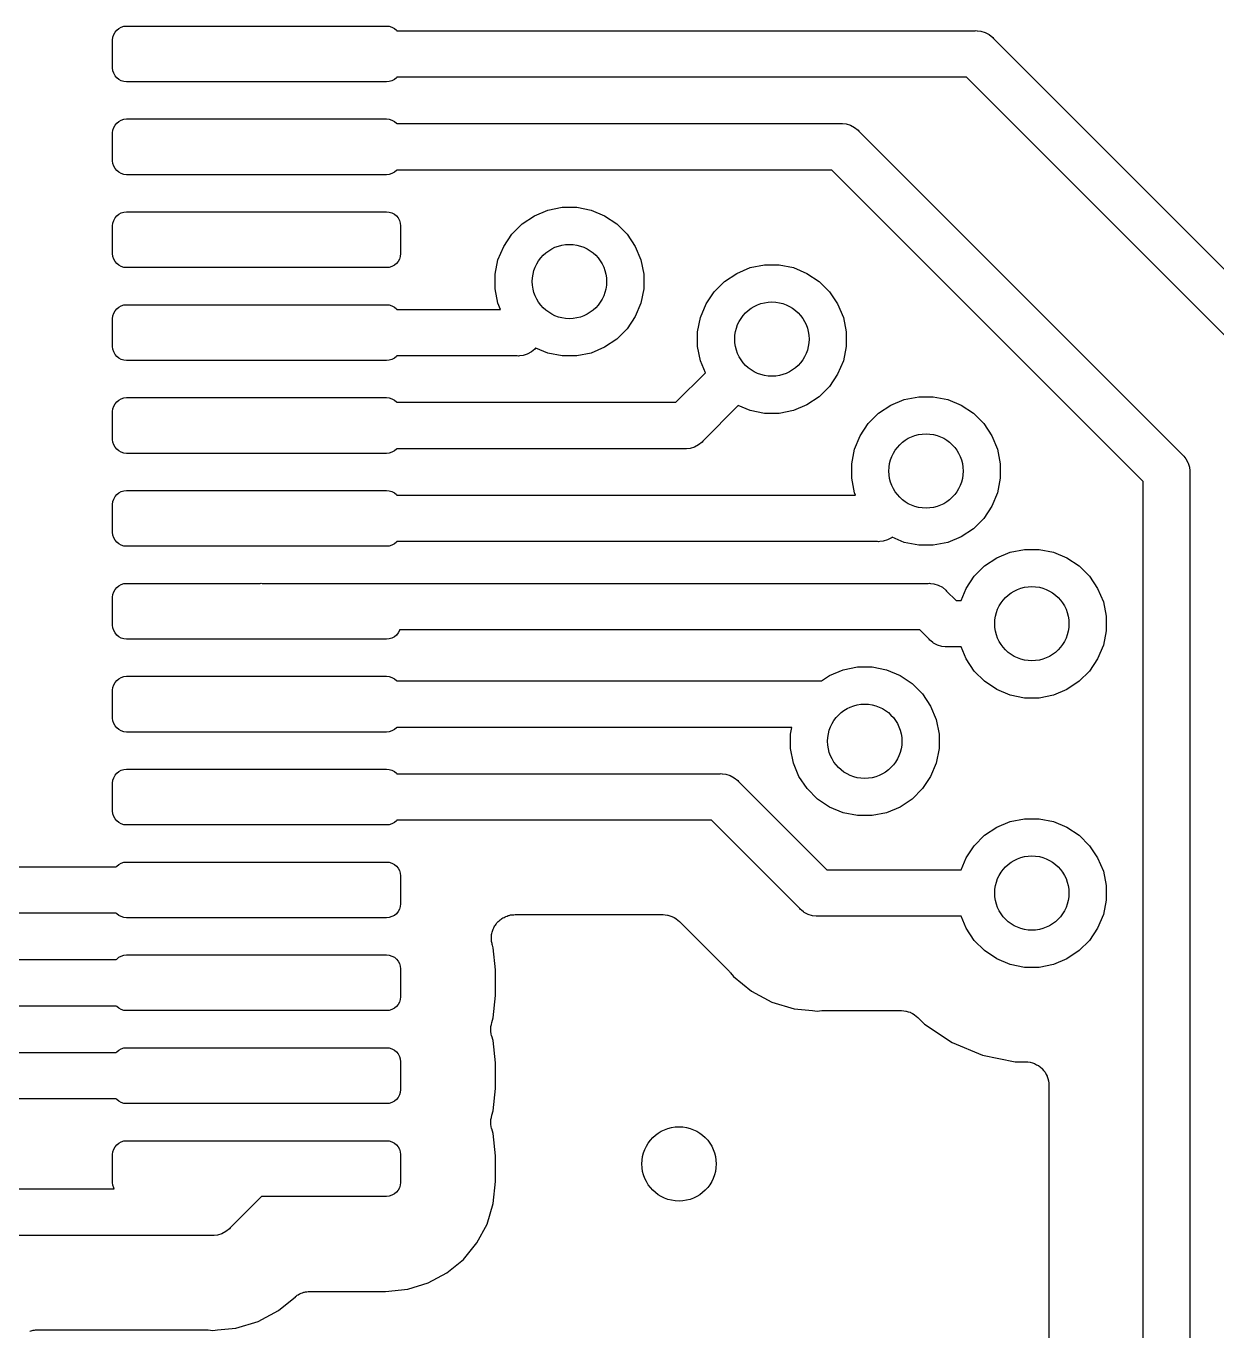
# Model space of a CAD drawing. Extents: x 103 to 213, y -152 to -90.
# Drawn here: x 166.83 to 173.25, y -114 to -106.97 of the extents above; entities that cross this region are included whole.
import ezdxf

# ---------------------------------------------------------------- set-up
doc = ezdxf.new("R2010")
doc.units = 0
doc.layers.add('BLACK', color=7, linetype='CONTINUOUS')

msp = doc.modelspace()

# ---------------------------------------------------------------- linework, layer by layer
at = {"layer": 'BLACK', "linetype": 'CONTINUOUS'}
for p, q in [((167.36, -106.976), (167.375, -106.975)), ((167.375, -106.975), (168.775, -106.975)), ((168.775, -106.975), (168.79, -106.976)), ((167.3, -107.05), (167.301, -107.035)), ((167.301, -107.035), (167.306, -107.021)), ((167.306, -107.021), (167.313, -107.008)), ((167.313, -107.008), (167.322, -106.997)), ((167.322, -106.997), (167.333, -106.988)), ((167.333, -106.988), (167.346, -106.981)), ((167.346, -106.981), (167.36, -106.976)), ((168.79, -106.976), (168.804, -106.981)), ((168.804, -106.981), (168.817, -106.988)), ((168.817, -106.988), (168.828, -106.997)), ((168.828, -106.997), (168.831, -107)), ((168.831, -107), (171.944, -107)), ((171.944, -107), (171.95, -106.999)), ((171.95, -106.999), (171.956, -107)), ((171.956, -107), (171.956, -107)), ((171.956, -107), (171.975, -107.002)), ((171.975, -107.002), (171.998, -107.009)), ((171.998, -107.009), (172.02, -107.021)), ((172.02, -107.021), (172.039, -107.036)), ((172.039, -107.036), (172.043, -107.041)), ((172.043, -107.041), (176.789, -111.787)), ((167.3, -107.2), (167.3, -107.05)), ((167.301, -107.215), (167.3, -107.2)), ((167.306, -107.229), (167.301, -107.215)), ((167.313, -107.242), (167.306, -107.229)), ((167.322, -107.253), (167.313, -107.242)), ((167.333, -107.262), (167.322, -107.253)), ((168.828, -107.253), (168.817, -107.262)), ((168.831, -107.25), (168.828, -107.253)), ((171.898, -107.25), (168.831, -107.25)), ((176.58, -111.932), (171.898, -107.25)), ((167.346, -107.269), (167.333, -107.262)), ((167.36, -107.274), (167.346, -107.269)), ((167.375, -107.275), (167.36, -107.274)), ((168.775, -107.275), (167.375, -107.275)), ((168.79, -107.274), (168.775, -107.275)), ((168.804, -107.269), (168.79, -107.274)), ((168.817, -107.262), (168.804, -107.269)), ((167.3, -107.55), (167.301, -107.535)), ((167.301, -107.535), (167.306, -107.521)), ((167.306, -107.521), (167.313, -107.508)), ((167.313, -107.508), (167.322, -107.497)), ((167.322, -107.497), (167.333, -107.488)), ((167.333, -107.488), (167.346, -107.481)), ((167.346, -107.481), (167.36, -107.476)), ((167.36, -107.476), (167.375, -107.475)), ((167.375, -107.475), (168.775, -107.475)), ((168.775, -107.475), (168.79, -107.476)), ((168.79, -107.476), (168.804, -107.481)), ((168.804, -107.481), (168.817, -107.488)), ((168.817, -107.488), (168.828, -107.497)), ((168.828, -107.497), (168.831, -107.5)), ((168.831, -107.5), (171.219, -107.5)), ((171.219, -107.5), (171.225, -107.499)), ((171.225, -107.499), (171.231, -107.5)), ((171.231, -107.5), (171.231, -107.5)), ((171.231, -107.5), (171.25, -107.502)), ((171.25, -107.502), (171.273, -107.509)), ((171.273, -107.509), (171.295, -107.521)), ((171.295, -107.521), (171.314, -107.536)), ((171.314, -107.536), (171.318, -107.541)), ((167.3, -107.7), (167.3, -107.55)), ((171.318, -107.541), (173.059, -109.282)), ((167.301, -107.715), (167.3, -107.7)), ((167.306, -107.729), (167.301, -107.715)), ((167.313, -107.742), (167.306, -107.729)), ((167.322, -107.753), (167.313, -107.742)), ((167.333, -107.762), (167.322, -107.753)), ((167.346, -107.769), (167.333, -107.762)), ((167.36, -107.774), (167.346, -107.769)), ((167.375, -107.775), (167.36, -107.774)), ((168.775, -107.775), (167.375, -107.775)), ((168.79, -107.774), (168.775, -107.775)), ((168.804, -107.769), (168.79, -107.774)), ((168.817, -107.762), (168.804, -107.769)), ((168.828, -107.753), (168.817, -107.762)), ((168.831, -107.75), (168.828, -107.753)), ((171.173, -107.75), (168.831, -107.75)), ((172.85, -109.427), (171.173, -107.75)), ((169.643, -107.965), (169.721, -107.95)), ((169.721, -107.95), (169.799, -107.95)), ((169.799, -107.95), (169.877, -107.965)), ((167.301, -108.035), (167.306, -108.021)), ((167.306, -108.021), (167.313, -108.008)), ((167.313, -108.008), (167.322, -107.997)), ((167.322, -107.997), (167.333, -107.988)), ((167.333, -107.988), (167.346, -107.981)), ((167.346, -107.981), (167.36, -107.976)), ((167.36, -107.976), (167.375, -107.975)), ((167.375, -107.975), (168.775, -107.975)), ((168.775, -107.975), (168.79, -107.976)), ((168.79, -107.976), (168.804, -107.981)), ((168.804, -107.981), (168.817, -107.988)), ((168.817, -107.988), (168.828, -107.997)), ((168.828, -107.997), (168.837, -108.008)), ((168.837, -108.008), (168.844, -108.021)), ((168.844, -108.021), (168.849, -108.035)), ((169.505, -108.039), (169.571, -107.996)), ((169.571, -107.996), (169.643, -107.965)), ((169.877, -107.965), (169.949, -107.996)), ((169.949, -107.996), (170.015, -108.039)), ((167.3, -108.05), (167.301, -108.035)), ((167.3, -108.2), (167.3, -108.05)), ((168.849, -108.035), (168.85, -108.05)), ((168.85, -108.05), (168.85, -108.2)), ((169.406, -108.161), (169.449, -108.095)), ((169.449, -108.095), (169.505, -108.039)), ((170.015, -108.039), (170.071, -108.095)), ((170.071, -108.095), (170.114, -108.161)), ((169.375, -108.233), (169.406, -108.161)), ((170.114, -108.161), (170.145, -108.233)), ((167.301, -108.215), (167.3, -108.2)), ((167.306, -108.229), (167.301, -108.215)), ((167.313, -108.242), (167.306, -108.229)), ((168.844, -108.229), (168.837, -108.242)), ((168.849, -108.215), (168.844, -108.229)), ((168.85, -108.2), (168.849, -108.215)), ((169.36, -108.311), (169.375, -108.233)), ((170.145, -108.233), (170.16, -108.311)), ((167.322, -108.253), (167.313, -108.242)), ((167.333, -108.262), (167.322, -108.253)), ((167.346, -108.269), (167.333, -108.262)), ((167.36, -108.274), (167.346, -108.269)), ((167.375, -108.275), (167.36, -108.274)), ((168.775, -108.275), (167.375, -108.275)), ((168.79, -108.274), (168.775, -108.275)), ((168.804, -108.269), (168.79, -108.274)), ((168.817, -108.262), (168.804, -108.269)), ((168.828, -108.253), (168.817, -108.262)), ((168.837, -108.242), (168.828, -108.253)), ((170.595, -108.349), (170.661, -108.306)), ((170.661, -108.306), (170.733, -108.275)), ((170.733, -108.275), (170.811, -108.26)), ((170.811, -108.26), (170.889, -108.26)), ((170.889, -108.26), (170.967, -108.275)), ((170.967, -108.275), (171.039, -108.306)), ((171.039, -108.306), (171.105, -108.349)), ((169.36, -108.389), (169.36, -108.311)), ((170.16, -108.311), (170.16, -108.389)), ((170.539, -108.405), (170.595, -108.349)), ((171.105, -108.349), (171.161, -108.405)), ((169.375, -108.467), (169.36, -108.389)), ((170.16, -108.389), (170.145, -108.467)), ((170.496, -108.471), (170.539, -108.405)), ((171.161, -108.405), (171.204, -108.471)), ((167.306, -108.521), (167.313, -108.508)), ((167.313, -108.508), (167.322, -108.497)), ((167.322, -108.497), (167.333, -108.488)), ((167.333, -108.488), (167.346, -108.481)), ((167.346, -108.481), (167.36, -108.476)), ((167.36, -108.476), (167.375, -108.475)), ((167.375, -108.475), (168.775, -108.475)), ((168.775, -108.475), (168.79, -108.476)), ((168.79, -108.476), (168.804, -108.481)), ((168.804, -108.481), (168.817, -108.488)), ((168.817, -108.488), (168.828, -108.497)), ((168.828, -108.497), (168.831, -108.5)), ((168.831, -108.5), (169.389, -108.5)), ((169.389, -108.5), (169.375, -108.467)), ((170.145, -108.467), (170.114, -108.539)), ((170.465, -108.543), (170.496, -108.471)), ((171.204, -108.471), (171.235, -108.543)), ((167.3, -108.55), (167.301, -108.535)), ((167.3, -108.7), (167.3, -108.55)), ((167.301, -108.535), (167.306, -108.521)), ((170.114, -108.539), (170.071, -108.605)), ((170.45, -108.621), (170.465, -108.543)), ((171.235, -108.543), (171.25, -108.621)), ((170.015, -108.661), (169.949, -108.704)), ((170.071, -108.605), (170.015, -108.661)), ((170.45, -108.699), (170.45, -108.621)), ((171.25, -108.621), (171.25, -108.699)), ((167.301, -108.715), (167.3, -108.7)), ((167.306, -108.729), (167.301, -108.715)), ((167.313, -108.742), (167.306, -108.729)), ((169.555, -108.729), (169.533, -108.741)), ((169.574, -108.714), (169.555, -108.729)), ((169.578, -108.709), (169.574, -108.714)), ((169.579, -108.708), (169.578, -108.709)), ((169.643, -108.735), (169.579, -108.708)), ((169.949, -108.704), (169.877, -108.735)), ((170.465, -108.777), (170.45, -108.699)), ((171.25, -108.699), (171.235, -108.777)), ((167.322, -108.753), (167.313, -108.742)), ((167.333, -108.762), (167.322, -108.753)), ((167.346, -108.769), (167.333, -108.762)), ((167.36, -108.774), (167.346, -108.769)), ((167.375, -108.775), (167.36, -108.774)), ((168.775, -108.775), (167.375, -108.775)), ((168.79, -108.774), (168.775, -108.775)), ((168.804, -108.769), (168.79, -108.774)), ((168.817, -108.762), (168.804, -108.769)), ((168.828, -108.753), (168.817, -108.762)), ((168.831, -108.75), (168.828, -108.753)), ((169.479, -108.75), (168.831, -108.75)), ((169.485, -108.751), (169.479, -108.75)), ((169.491, -108.75), (169.485, -108.751)), ((169.51, -108.748), (169.491, -108.75)), ((169.491, -108.75), (169.491, -108.75)), ((169.533, -108.741), (169.51, -108.748)), ((169.721, -108.75), (169.643, -108.735)), ((169.799, -108.75), (169.721, -108.75)), ((169.877, -108.735), (169.799, -108.75)), ((170.492, -108.841), (170.465, -108.777)), ((171.235, -108.777), (171.204, -108.849)), ((170.333, -109), (170.492, -108.841)), ((171.204, -108.849), (171.161, -108.915)), ((171.161, -108.915), (171.105, -108.971)), ((167.306, -109.021), (167.313, -109.008)), ((167.313, -109.008), (167.322, -108.997)), ((167.322, -108.997), (167.333, -108.988)), ((167.333, -108.988), (167.346, -108.981)), ((167.346, -108.981), (167.36, -108.976)), ((167.36, -108.976), (167.375, -108.975)), ((167.375, -108.975), (168.775, -108.975)), ((168.775, -108.975), (168.79, -108.976)), ((168.79, -108.976), (168.804, -108.981)), ((168.804, -108.981), (168.817, -108.988)), ((168.817, -108.988), (168.828, -108.997)), ((168.828, -108.997), (168.831, -109)), ((168.831, -109), (170.333, -109)), ((171.105, -108.971), (171.039, -109.014)), ((171.491, -109.016), (171.563, -108.985)), ((171.563, -108.985), (171.641, -108.97)), ((171.641, -108.97), (171.719, -108.97)), ((171.719, -108.97), (171.797, -108.985)), ((171.797, -108.985), (171.869, -109.016)), ((167.3, -109.05), (167.301, -109.035)), ((167.3, -109.2), (167.3, -109.05)), ((167.301, -109.035), (167.306, -109.021)), ((170.669, -109.018), (170.478, -109.209)), ((170.733, -109.045), (170.669, -109.018)), ((170.811, -109.06), (170.733, -109.045)), ((170.889, -109.06), (170.811, -109.06)), ((170.967, -109.045), (170.889, -109.06)), ((171.039, -109.014), (170.967, -109.045)), ((171.369, -109.115), (171.425, -109.059)), ((171.425, -109.059), (171.491, -109.016)), ((171.869, -109.016), (171.935, -109.059)), ((171.935, -109.059), (171.991, -109.115)), ((171.326, -109.181), (171.369, -109.115)), ((171.991, -109.115), (172.034, -109.181)), ((167.301, -109.215), (167.3, -109.2)), ((167.306, -109.229), (167.301, -109.215)), ((170.474, -109.214), (170.455, -109.229)), ((170.478, -109.209), (170.474, -109.214)), ((171.295, -109.253), (171.326, -109.181)), ((172.034, -109.181), (172.065, -109.253)), ((167.313, -109.242), (167.306, -109.229)), ((167.322, -109.253), (167.313, -109.242)), ((167.333, -109.262), (167.322, -109.253)), ((167.346, -109.269), (167.333, -109.262)), ((167.36, -109.274), (167.346, -109.269)), ((167.375, -109.275), (167.36, -109.274)), ((168.775, -109.275), (167.375, -109.275)), ((168.79, -109.274), (168.775, -109.275)), ((168.804, -109.269), (168.79, -109.274)), ((168.817, -109.262), (168.804, -109.269)), ((168.828, -109.253), (168.817, -109.262)), ((168.831, -109.25), (168.828, -109.253)), ((170.379, -109.25), (168.831, -109.25)), ((170.385, -109.251), (170.379, -109.25)), ((170.391, -109.25), (170.385, -109.251)), ((170.41, -109.248), (170.391, -109.25)), ((170.391, -109.25), (170.391, -109.25)), ((170.433, -109.241), (170.41, -109.248)), ((170.455, -109.229), (170.433, -109.241)), ((171.28, -109.331), (171.295, -109.253)), ((172.065, -109.253), (172.08, -109.331)), ((173.059, -109.282), (173.064, -109.286)), ((173.064, -109.286), (173.068, -109.291)), ((173.068, -109.291), (173.079, -109.305)), ((171.28, -109.409), (171.28, -109.331)), ((172.08, -109.331), (172.08, -109.409)), ((173.079, -109.305), (173.09, -109.325)), ((173.09, -109.325), (173.091, -109.327)), ((173.091, -109.327), (173.098, -109.35)), ((173.098, -109.35), (173.1, -109.369)), ((171.295, -109.487), (171.28, -109.409)), ((172.08, -109.409), (172.065, -109.487)), ((172.85, -121.25), (172.85, -109.427)), ((173.1, -109.369), (173.1, -109.369)), ((173.1, -109.369), (173.101, -109.375)), ((173.101, -109.375), (173.1, -109.381)), ((173.1, -109.381), (173.1, -121.261)), ((167.313, -109.508), (167.322, -109.497)), ((167.322, -109.497), (167.333, -109.488)), ((167.333, -109.488), (167.346, -109.481)), ((167.346, -109.481), (167.36, -109.476)), ((167.36, -109.476), (167.375, -109.475)), ((167.375, -109.475), (168.775, -109.475)), ((168.775, -109.475), (168.79, -109.476)), ((168.79, -109.476), (168.804, -109.481)), ((168.804, -109.481), (168.817, -109.488)), ((168.817, -109.488), (168.828, -109.497)), ((168.828, -109.497), (168.831, -109.5)), ((168.831, -109.5), (171.301, -109.5)), ((171.301, -109.5), (171.295, -109.487)), ((172.065, -109.487), (172.034, -109.559)), ((167.3, -109.55), (167.301, -109.535)), ((167.3, -109.7), (167.3, -109.55)), ((167.301, -109.535), (167.306, -109.521)), ((167.306, -109.521), (167.313, -109.508)), ((172.034, -109.559), (171.991, -109.625)), ((171.991, -109.625), (171.935, -109.681)), ((167.301, -109.715), (167.3, -109.7)), ((171.935, -109.681), (171.869, -109.724)), ((167.306, -109.729), (167.301, -109.715)), ((167.313, -109.742), (167.306, -109.729)), ((167.322, -109.753), (167.313, -109.742)), ((167.333, -109.762), (167.322, -109.753)), ((167.346, -109.769), (167.333, -109.762)), ((167.36, -109.774), (167.346, -109.769)), ((167.375, -109.775), (167.36, -109.774)), ((168.775, -109.775), (167.375, -109.775)), ((168.79, -109.774), (168.775, -109.775)), ((168.804, -109.769), (168.79, -109.774)), ((168.817, -109.762), (168.804, -109.769)), ((168.828, -109.753), (168.817, -109.762)), ((168.831, -109.75), (168.828, -109.753)), ((171.419, -109.75), (168.831, -109.75)), ((171.425, -109.751), (171.419, -109.75)), ((171.431, -109.75), (171.425, -109.751)), ((171.45, -109.748), (171.431, -109.75)), ((171.431, -109.75), (171.431, -109.75)), ((171.473, -109.741), (171.45, -109.748)), ((171.495, -109.729), (171.473, -109.741)), ((171.497, -109.727), (171.495, -109.729)), ((171.563, -109.755), (171.497, -109.727)), ((171.641, -109.77), (171.563, -109.755)), ((171.719, -109.77), (171.641, -109.77)), ((171.797, -109.755), (171.719, -109.77)), ((171.869, -109.724), (171.797, -109.755)), ((171.995, -109.881), (172.061, -109.837)), ((172.061, -109.837), (172.133, -109.807)), ((172.133, -109.807), (172.211, -109.792)), ((172.211, -109.792), (172.289, -109.792)), ((172.289, -109.792), (172.367, -109.807)), ((172.367, -109.807), (172.439, -109.837)), ((172.439, -109.837), (172.505, -109.881)), ((171.939, -109.937), (171.995, -109.881)), ((172.505, -109.881), (172.561, -109.937)), ((167.322, -109.997), (167.333, -109.988)), ((167.333, -109.988), (167.346, -109.981)), ((167.346, -109.981), (167.36, -109.976)), ((167.36, -109.976), (167.375, -109.975)), ((167.375, -109.975), (168.094, -109.975)), ((168.094, -109.975), (168.1, -109.974)), ((168.1, -109.974), (168.106, -109.975)), ((168.106, -109.975), (168.775, -109.975)), ((168.775, -109.975), (168.775, -109.975)), ((168.775, -109.975), (171.692, -109.975)), ((171.692, -109.975), (171.698, -109.974)), ((171.698, -109.974), (171.704, -109.975)), ((171.704, -109.975), (171.704, -109.975)), ((171.704, -109.975), (171.723, -109.977)), ((171.723, -109.977), (171.746, -109.984)), ((171.746, -109.984), (171.768, -109.996)), ((171.896, -110.002), (171.939, -109.937)), ((172.561, -109.937), (172.604, -110.002)), ((167.3, -110.05), (167.301, -110.035)), ((167.3, -110.2), (167.3, -110.05)), ((167.301, -110.035), (167.306, -110.021)), ((167.306, -110.021), (167.313, -110.008)), ((167.313, -110.008), (167.322, -109.997)), ((171.768, -109.996), (171.787, -110.011)), ((171.787, -110.011), (171.791, -110.016)), ((171.791, -110.016), (171.842, -110.067)), ((171.869, -110.067), (171.896, -110.002)), ((172.604, -110.002), (172.635, -110.075)), ((171.842, -110.067), (171.869, -110.067)), ((172.635, -110.075), (172.65, -110.152)), ((167.301, -110.215), (167.3, -110.2)), ((172.65, -110.152), (172.65, -110.231)), ((167.306, -110.229), (167.301, -110.215)), ((167.313, -110.242), (167.306, -110.229)), ((167.322, -110.253), (167.313, -110.242)), ((167.333, -110.262), (167.322, -110.253)), ((167.346, -110.269), (167.333, -110.262)), ((167.36, -110.274), (167.346, -110.269)), ((167.375, -110.275), (167.36, -110.274)), ((168.775, -110.275), (167.375, -110.275)), ((168.79, -110.274), (168.775, -110.275)), ((168.804, -110.269), (168.79, -110.274)), ((168.817, -110.262), (168.804, -110.269)), ((168.828, -110.253), (168.817, -110.262)), ((168.837, -110.242), (168.828, -110.253)), ((168.844, -110.229), (168.837, -110.242)), ((168.845, -110.225), (168.844, -110.229)), ((171.646, -110.225), (168.845, -110.225)), ((171.697, -110.276), (171.646, -110.225)), ((171.701, -110.28), (171.697, -110.276)), ((172.65, -110.231), (172.635, -110.308)), ((171.706, -110.284), (171.701, -110.28)), ((171.717, -110.294), (171.706, -110.284)), ((171.706, -110.284), (171.706, -110.284)), ((171.72, -110.296), (171.717, -110.294)), ((171.742, -110.308), (171.72, -110.296)), ((171.765, -110.315), (171.742, -110.308)), ((171.784, -110.317), (171.765, -110.315)), ((171.79, -110.317), (171.784, -110.317)), ((171.784, -110.317), (171.784, -110.317)), ((171.796, -110.317), (171.79, -110.317)), ((171.869, -110.317), (171.796, -110.317)), ((171.896, -110.381), (171.869, -110.317)), ((172.635, -110.308), (172.604, -110.381)), ((171.939, -110.447), (171.896, -110.381)), ((172.604, -110.381), (172.561, -110.447)), ((167.333, -110.488), (167.346, -110.481)), ((167.346, -110.481), (167.36, -110.476)), ((167.36, -110.476), (167.375, -110.475)), ((167.375, -110.475), (168.775, -110.475)), ((168.775, -110.475), (168.79, -110.476)), ((168.79, -110.476), (168.804, -110.481)), ((168.804, -110.481), (168.817, -110.488)), ((171.117, -110.5), (171.161, -110.471)), ((171.161, -110.471), (171.234, -110.44)), ((171.234, -110.44), (171.311, -110.425)), ((171.311, -110.425), (171.39, -110.425)), ((171.39, -110.425), (171.467, -110.44)), ((171.467, -110.44), (171.54, -110.471)), ((171.54, -110.471), (171.605, -110.514)), ((171.995, -110.502), (171.939, -110.447)), ((172.561, -110.447), (172.505, -110.502)), ((167.3, -110.55), (167.301, -110.535)), ((167.3, -110.7), (167.3, -110.55)), ((167.301, -110.535), (167.306, -110.521)), ((167.306, -110.521), (167.313, -110.508)), ((167.313, -110.508), (167.322, -110.497)), ((167.322, -110.497), (167.333, -110.488)), ((168.817, -110.488), (168.828, -110.497)), ((168.828, -110.497), (168.831, -110.5)), ((168.831, -110.5), (171.117, -110.5)), ((171.605, -110.514), (171.661, -110.57)), ((172.061, -110.546), (171.995, -110.502)), ((172.133, -110.576), (172.061, -110.546)), ((172.439, -110.546), (172.367, -110.576)), ((172.505, -110.502), (172.439, -110.546)), ((171.661, -110.57), (171.705, -110.636)), ((172.211, -110.592), (172.133, -110.576)), ((172.289, -110.592), (172.211, -110.592)), ((172.367, -110.576), (172.289, -110.592)), ((171.705, -110.636), (171.735, -110.708)), ((167.301, -110.715), (167.3, -110.7)), ((167.306, -110.729), (167.301, -110.715)), ((167.313, -110.742), (167.306, -110.729)), ((167.322, -110.753), (167.313, -110.742)), ((167.333, -110.762), (167.322, -110.753)), ((167.346, -110.769), (167.333, -110.762)), ((168.817, -110.762), (168.804, -110.769)), ((168.828, -110.753), (168.817, -110.762)), ((168.831, -110.75), (168.828, -110.753)), ((170.957, -110.75), (168.831, -110.75)), ((170.95, -110.786), (170.957, -110.75)), ((171.735, -110.708), (171.75, -110.786)), ((167.36, -110.774), (167.346, -110.769)), ((167.375, -110.775), (167.36, -110.774)), ((168.775, -110.775), (167.375, -110.775)), ((168.79, -110.774), (168.775, -110.775)), ((168.804, -110.769), (168.79, -110.774)), ((170.95, -110.864), (170.95, -110.786)), ((171.75, -110.786), (171.75, -110.864)), ((170.966, -110.942), (170.95, -110.864)), ((171.75, -110.864), (171.735, -110.942)), ((167.346, -110.981), (167.36, -110.976)), ((167.36, -110.976), (167.375, -110.975)), ((167.375, -110.975), (168.775, -110.975)), ((168.775, -110.975), (168.79, -110.976)), ((168.79, -110.976), (168.804, -110.981)), ((170.996, -111.014), (170.966, -110.942)), ((171.735, -110.942), (171.705, -111.014)), ((167.3, -111.05), (167.301, -111.035)), ((167.301, -111.035), (167.306, -111.021)), ((167.306, -111.021), (167.313, -111.008)), ((167.313, -111.008), (167.322, -110.997)), ((167.322, -110.997), (167.333, -110.988)), ((167.333, -110.988), (167.346, -110.981)), ((168.804, -110.981), (168.817, -110.988)), ((168.817, -110.988), (168.828, -110.997)), ((168.828, -110.997), (168.831, -111)), ((168.831, -111), (170.571, -111)), ((170.571, -111), (170.577, -110.999)), ((170.577, -110.999), (170.583, -111)), ((170.583, -111), (170.583, -111)), ((170.583, -111), (170.602, -111.002)), ((170.602, -111.002), (170.625, -111.009)), ((170.625, -111.009), (170.647, -111.021)), ((170.647, -111.021), (170.666, -111.036)), ((170.666, -111.036), (170.67, -111.041)), ((170.67, -111.041), (171.146, -111.517)), ((171.04, -111.08), (170.996, -111.014)), ((171.705, -111.014), (171.661, -111.08)), ((167.3, -111.2), (167.3, -111.05)), ((171.095, -111.136), (171.04, -111.08)), ((171.661, -111.08), (171.605, -111.136)), ((171.161, -111.179), (171.095, -111.136)), ((171.234, -111.21), (171.161, -111.179)), ((171.54, -111.179), (171.467, -111.21)), ((171.605, -111.136), (171.54, -111.179)), ((167.301, -111.215), (167.3, -111.2)), ((167.306, -111.229), (167.301, -111.215)), ((167.313, -111.242), (167.306, -111.229)), ((167.322, -111.253), (167.313, -111.242)), ((167.333, -111.262), (167.322, -111.253)), ((168.828, -111.253), (168.817, -111.262)), ((168.831, -111.25), (168.828, -111.253)), ((170.525, -111.25), (168.831, -111.25)), ((171.001, -111.726), (170.525, -111.25)), ((171.311, -111.225), (171.234, -111.21)), ((171.39, -111.225), (171.311, -111.225)), ((171.467, -111.21), (171.39, -111.225)), ((172.061, -111.287), (172.133, -111.257)), ((172.133, -111.257), (172.211, -111.242)), ((172.211, -111.242), (172.289, -111.242)), ((172.289, -111.242), (172.367, -111.257)), ((172.367, -111.257), (172.439, -111.287)), ((167.346, -111.269), (167.333, -111.262)), ((167.36, -111.274), (167.346, -111.269)), ((167.375, -111.275), (167.36, -111.274)), ((168.775, -111.275), (167.375, -111.275)), ((168.79, -111.274), (168.775, -111.275)), ((168.804, -111.269), (168.79, -111.274)), ((168.817, -111.262), (168.804, -111.269)), ((171.995, -111.331), (172.061, -111.287)), ((172.439, -111.287), (172.505, -111.331)), ((171.896, -111.452), (171.939, -111.387)), ((171.939, -111.387), (171.995, -111.331)), ((172.505, -111.331), (172.561, -111.387)), ((172.561, -111.387), (172.604, -111.452)), ((171.869, -111.517), (171.896, -111.452)), ((172.604, -111.452), (172.635, -111.525)), ((165.835, -111.5), (167.319, -111.5)), ((167.319, -111.5), (167.322, -111.497)), ((167.322, -111.497), (167.333, -111.488)), ((167.333, -111.488), (167.346, -111.481)), ((167.346, -111.481), (167.36, -111.476)), ((167.36, -111.476), (167.375, -111.475)), ((167.375, -111.475), (168.775, -111.475)), ((168.775, -111.475), (168.79, -111.476)), ((168.79, -111.476), (168.804, -111.481)), ((168.804, -111.481), (168.817, -111.488)), ((168.817, -111.488), (168.828, -111.497)), ((168.828, -111.497), (168.837, -111.508)), ((168.837, -111.508), (168.844, -111.521)), ((168.844, -111.521), (168.849, -111.535)), ((168.849, -111.535), (168.85, -111.55)), ((171.146, -111.517), (171.869, -111.517)), ((172.635, -111.525), (172.65, -111.602)), ((168.85, -111.55), (168.85, -111.7)), ((172.65, -111.602), (172.65, -111.681)), ((172.65, -111.681), (172.635, -111.758)), ((167.319, -111.75), (165.79, -111.75)), ((167.322, -111.753), (167.319, -111.75)), ((168.837, -111.742), (168.828, -111.753)), ((168.844, -111.729), (168.837, -111.742)), ((168.849, -111.715), (168.844, -111.729)), ((168.85, -111.7), (168.849, -111.715)), ((171.005, -111.73), (171.001, -111.726)), ((171.01, -111.734), (171.005, -111.73)), ((171.02, -111.743), (171.01, -111.734)), ((171.01, -111.734), (171.01, -111.734)), ((171.024, -111.746), (171.02, -111.743)), ((171.046, -111.758), (171.024, -111.746)), ((167.333, -111.762), (167.322, -111.753)), ((167.346, -111.769), (167.333, -111.762)), ((167.36, -111.774), (167.346, -111.769)), ((167.375, -111.775), (167.36, -111.774)), ((168.775, -111.775), (167.375, -111.775)), ((168.79, -111.774), (168.775, -111.775)), ((168.804, -111.769), (168.79, -111.774)), ((168.817, -111.762), (168.804, -111.769)), ((168.828, -111.753), (168.817, -111.762)), ((169.355, -111.824), (169.358, -111.819)), ((169.358, -111.819), (169.361, -111.814)), ((169.361, -111.814), (169.365, -111.809)), ((169.365, -111.809), (169.369, -111.803)), ((169.369, -111.803), (169.373, -111.799)), ((169.373, -111.799), (169.377, -111.795)), ((169.377, -111.795), (169.382, -111.791)), ((169.382, -111.791), (169.387, -111.786)), ((169.387, -111.786), (169.392, -111.783)), ((169.392, -111.783), (169.396, -111.779)), ((169.396, -111.779), (169.402, -111.776)), ((169.402, -111.776), (169.408, -111.773)), ((169.408, -111.773), (169.413, -111.77)), ((169.413, -111.77), (169.418, -111.768)), ((169.418, -111.768), (169.424, -111.766)), ((169.424, -111.766), (169.43, -111.763)), ((169.43, -111.763), (169.436, -111.762)), ((169.436, -111.762), (169.442, -111.76)), ((169.442, -111.76), (169.448, -111.76)), ((169.448, -111.76), (169.455, -111.759)), ((169.455, -111.759), (169.461, -111.759)), ((169.461, -111.759), (169.467, -111.758)), ((169.467, -111.758), (170.262, -111.758)), ((170.262, -111.758), (170.263, -111.758)), ((170.263, -111.758), (170.263, -111.758)), ((170.263, -111.758), (170.263, -111.758)), ((170.263, -111.758), (170.264, -111.758)), ((170.264, -111.758), (170.276, -111.759)), ((170.276, -111.759), (170.288, -111.761)), ((170.288, -111.761), (170.288, -111.761)), ((170.288, -111.761), (170.289, -111.761)), ((170.289, -111.761), (170.3, -111.764)), ((170.3, -111.764), (170.311, -111.768)), ((170.311, -111.768), (170.312, -111.768)), ((170.312, -111.768), (170.312, -111.768)), ((170.312, -111.768), (170.323, -111.774)), ((170.323, -111.774), (170.333, -111.779)), ((170.333, -111.779), (170.334, -111.78)), ((170.334, -111.78), (170.334, -111.78)), ((170.334, -111.78), (170.343, -111.788)), ((170.343, -111.788), (170.352, -111.795)), ((170.352, -111.795), (170.62, -112.063)), ((171.069, -111.765), (171.046, -111.758)), ((171.088, -111.767), (171.069, -111.765)), ((171.094, -111.767), (171.088, -111.767)), ((171.088, -111.767), (171.088, -111.767)), ((171.1, -111.767), (171.094, -111.767)), ((171.869, -111.767), (171.1, -111.767)), ((171.896, -111.831), (171.869, -111.767)), ((172.635, -111.758), (172.604, -111.831)), ((169.34, -111.871), (169.341, -111.865)), ((169.34, -111.878), (169.34, -111.871)), ((169.34, -111.884), (169.34, -111.878)), ((169.34, -111.89), (169.34, -111.884)), ((169.34, -111.896), (169.34, -111.89)), ((169.341, -111.865), (169.342, -111.859)), ((169.342, -111.859), (169.344, -111.853)), ((169.344, -111.853), (169.345, -111.847)), ((169.345, -111.847), (169.348, -111.841)), ((169.348, -111.841), (169.349, -111.836)), ((169.349, -111.836), (169.353, -111.83)), ((169.353, -111.83), (169.355, -111.824)), ((171.939, -111.897), (171.896, -111.831)), ((172.604, -111.831), (172.561, -111.897)), ((169.341, -111.902), (169.34, -111.896)), ((169.342, -111.909), (169.341, -111.902)), ((169.343, -111.914), (169.342, -111.909)), ((169.344, -111.92), (169.343, -111.914)), ((169.345, -111.922), (169.344, -111.92)), ((169.349, -111.936), (169.345, -111.922)), ((169.361, -112.056), (169.349, -111.936)), ((171.995, -111.952), (171.939, -111.897)), ((172.061, -111.996), (171.995, -111.952)), ((172.505, -111.952), (172.439, -111.996)), ((172.561, -111.897), (172.505, -111.952)), ((165.375, -112), (167.319, -112)), ((167.319, -112), (167.322, -111.997)), ((167.322, -111.997), (167.333, -111.988)), ((167.333, -111.988), (167.346, -111.981)), ((167.346, -111.981), (167.36, -111.976)), ((167.36, -111.976), (167.375, -111.975)), ((167.375, -111.975), (168.775, -111.975)), ((168.775, -111.975), (168.79, -111.976)), ((168.79, -111.976), (168.804, -111.981)), ((168.804, -111.981), (168.817, -111.988)), ((168.817, -111.988), (168.828, -111.997)), ((168.828, -111.997), (168.837, -112.008)), ((168.837, -112.008), (168.844, -112.021)), ((168.844, -112.021), (168.849, -112.035)), ((172.133, -112.026), (172.061, -111.996)), ((172.211, -112.042), (172.133, -112.026)), ((172.367, -112.026), (172.289, -112.042)), ((172.439, -111.996), (172.367, -112.026)), ((168.849, -112.035), (168.85, -112.05)), ((168.85, -112.05), (168.85, -112.2)), ((169.361, -112.194), (169.361, -112.056)), ((170.62, -112.063), (170.621, -112.064)), ((170.621, -112.064), (170.624, -112.068)), ((170.624, -112.068), (170.628, -112.072)), ((170.628, -112.072), (170.644, -112.091)), ((170.644, -112.091), (170.741, -112.171)), ((172.289, -112.042), (172.211, -112.042)), ((170.741, -112.171), (170.85, -112.229)), ((168.837, -112.242), (168.828, -112.253)), ((168.844, -112.229), (168.837, -112.242)), ((168.849, -112.215), (168.844, -112.229)), ((168.85, -112.2), (168.849, -112.215)), ((169.349, -112.314), (169.361, -112.194)), ((170.85, -112.229), (170.97, -112.265)), ((167.319, -112.25), (165.218, -112.25)), ((167.322, -112.253), (167.319, -112.25)), ((167.333, -112.262), (167.322, -112.253)), ((167.346, -112.269), (167.333, -112.262)), ((167.36, -112.274), (167.346, -112.269)), ((167.375, -112.275), (167.36, -112.274)), ((168.775, -112.275), (167.375, -112.275)), ((168.79, -112.274), (168.775, -112.275)), ((168.804, -112.269), (168.79, -112.274)), ((168.817, -112.262), (168.804, -112.269)), ((168.828, -112.253), (168.817, -112.262)), ((170.97, -112.265), (171.069, -112.275)), ((171.069, -112.275), (171.069, -112.275)), ((171.069, -112.275), (171.094, -112.278)), ((171.094, -112.278), (171.119, -112.275)), ((171.119, -112.275), (171.121, -112.275)), ((171.121, -112.275), (171.126, -112.275)), ((171.126, -112.275), (171.131, -112.275)), ((171.131, -112.275), (171.546, -112.275)), ((171.546, -112.275), (171.547, -112.275)), ((171.547, -112.275), (171.547, -112.275)), ((171.547, -112.275), (171.547, -112.275)), ((171.547, -112.275), (171.548, -112.275)), ((171.548, -112.275), (171.56, -112.276)), ((171.56, -112.276), (171.571, -112.277)), ((171.571, -112.277), (171.572, -112.277)), ((171.572, -112.277), (171.573, -112.277)), ((171.573, -112.277), (171.584, -112.281)), ((171.584, -112.281), (171.595, -112.284)), ((171.595, -112.284), (171.596, -112.285)), ((171.596, -112.285), (171.596, -112.285)), ((171.596, -112.285), (171.607, -112.291)), ((171.607, -112.291), (171.617, -112.296)), ((171.617, -112.296), (171.617, -112.297)), ((171.617, -112.297), (171.618, -112.297)), ((171.618, -112.297), (171.627, -112.304)), ((171.627, -112.304), (171.636, -112.312)), ((171.636, -112.312), (171.671, -112.347)), ((169.337, -112.361), (169.34, -112.35)), ((169.337, -112.362), (169.337, -112.361)), ((169.337, -112.374), (169.337, -112.362)), ((169.337, -112.362), (169.337, -112.362)), ((169.337, -112.386), (169.337, -112.374)), ((169.34, -112.35), (169.342, -112.338)), ((169.342, -112.338), (169.349, -112.314)), ((171.671, -112.347), (171.82, -112.446)), ((169.337, -112.387), (169.337, -112.386)), ((169.339, -112.399), (169.337, -112.387)), ((169.337, -112.387), (169.337, -112.387)), ((169.341, -112.41), (169.339, -112.399)), ((169.342, -112.412), (169.341, -112.41)), ((169.349, -112.436), (169.342, -112.412)), ((169.342, -112.412), (169.342, -112.412)), ((169.342, -112.412), (169.342, -112.412)), ((169.342, -112.412), (169.342, -112.412)), ((169.361, -112.556), (169.349, -112.436)), ((171.82, -112.446), (171.985, -112.515)), ((164.629, -112.5), (167.319, -112.5)), ((167.319, -112.5), (167.322, -112.497)), ((167.322, -112.497), (167.333, -112.488)), ((167.333, -112.488), (167.346, -112.481)), ((167.346, -112.481), (167.36, -112.476)), ((167.36, -112.476), (167.375, -112.475)), ((167.375, -112.475), (168.775, -112.475)), ((168.775, -112.475), (168.79, -112.476)), ((168.79, -112.476), (168.804, -112.481)), ((168.804, -112.481), (168.817, -112.488)), ((168.817, -112.488), (168.828, -112.497)), ((168.828, -112.497), (168.837, -112.508)), ((168.837, -112.508), (168.844, -112.521)), ((168.844, -112.521), (168.849, -112.535)), ((171.985, -112.515), (172.161, -112.55)), ((168.849, -112.535), (168.85, -112.55)), ((168.85, -112.55), (168.85, -112.7)), ((169.361, -112.694), (169.361, -112.556)), ((172.161, -112.55), (172.215, -112.55)), ((172.215, -112.55), (172.216, -112.55)), ((172.216, -112.55), (172.216, -112.55)), ((172.216, -112.55), (172.216, -112.55)), ((172.216, -112.55), (172.217, -112.55)), ((172.217, -112.55), (172.229, -112.551)), ((172.229, -112.551), (172.241, -112.552)), ((172.241, -112.552), (172.241, -112.552)), ((172.241, -112.552), (172.241, -112.552)), ((172.241, -112.552), (172.253, -112.556)), ((172.253, -112.556), (172.264, -112.56)), ((172.264, -112.56), (172.265, -112.56)), ((172.265, -112.56), (172.265, -112.56)), ((172.265, -112.56), (172.275, -112.566)), ((172.275, -112.566), (172.286, -112.571)), ((172.286, -112.571), (172.286, -112.572)), ((172.286, -112.572), (172.287, -112.572)), ((172.287, -112.572), (172.296, -112.58)), ((172.296, -112.58), (172.305, -112.587)), ((172.305, -112.587), (172.305, -112.588)), ((172.305, -112.588), (172.306, -112.588)), ((172.306, -112.588), (172.313, -112.597)), ((172.313, -112.597), (172.321, -112.606)), ((172.321, -112.606), (172.321, -112.607)), ((172.321, -112.607), (172.321, -112.607)), ((172.321, -112.607), (172.327, -112.618)), ((172.327, -112.618), (172.332, -112.628)), ((172.332, -112.628), (172.333, -112.629)), ((172.333, -112.629), (172.333, -112.629)), ((172.333, -112.629), (172.336, -112.64)), ((172.336, -112.64), (172.34, -112.652)), ((172.34, -112.652), (172.34, -112.652)), ((172.34, -112.652), (172.34, -112.653)), ((172.34, -112.653), (172.341, -112.665)), ((168.844, -112.729), (168.837, -112.742)), ((168.849, -112.715), (168.844, -112.729)), ((168.85, -112.7), (168.849, -112.715)), ((169.349, -112.814), (169.361, -112.694)), ((172.341, -112.665), (172.342, -112.677)), ((172.342, -112.677), (172.342, -120.82)), ((167.319, -112.75), (164.633, -112.75)), ((167.322, -112.753), (167.319, -112.75)), ((167.333, -112.762), (167.322, -112.753)), ((167.346, -112.769), (167.333, -112.762)), ((167.36, -112.774), (167.346, -112.769)), ((167.375, -112.775), (167.36, -112.774)), ((168.775, -112.775), (167.375, -112.775)), ((168.79, -112.774), (168.775, -112.775)), ((168.804, -112.769), (168.79, -112.774)), ((168.817, -112.762), (168.804, -112.769)), ((168.828, -112.753), (168.817, -112.762)), ((168.837, -112.742), (168.828, -112.753)), ((169.337, -112.861), (169.34, -112.85)), ((169.337, -112.862), (169.337, -112.861)), ((169.337, -112.874), (169.337, -112.862)), ((169.337, -112.862), (169.337, -112.862)), ((169.337, -112.886), (169.337, -112.874)), ((169.34, -112.85), (169.342, -112.838)), ((169.342, -112.838), (169.349, -112.814)), ((169.337, -112.887), (169.337, -112.886)), ((169.339, -112.899), (169.337, -112.887)), ((169.337, -112.887), (169.337, -112.887)), ((169.341, -112.91), (169.339, -112.899)), ((169.342, -112.912), (169.341, -112.91)), ((169.349, -112.936), (169.342, -112.912)), ((169.342, -112.912), (169.342, -112.912)), ((169.342, -112.912), (169.342, -112.912)), ((169.342, -112.912), (169.342, -112.912)), ((169.361, -113.056), (169.349, -112.936)), ((167.306, -113.021), (167.313, -113.008)), ((167.313, -113.008), (167.322, -112.997)), ((167.322, -112.997), (167.333, -112.988)), ((167.333, -112.988), (167.346, -112.981)), ((167.346, -112.981), (167.36, -112.976)), ((167.36, -112.976), (167.375, -112.975)), ((167.375, -112.975), (168.775, -112.975)), ((168.775, -112.975), (168.79, -112.976)), ((168.79, -112.976), (168.804, -112.981)), ((168.804, -112.981), (168.817, -112.988)), ((168.817, -112.988), (168.828, -112.997)), ((168.828, -112.997), (168.837, -113.008)), ((168.837, -113.008), (168.844, -113.021)), ((167.3, -113.05), (167.301, -113.035)), ((167.3, -113.2), (167.3, -113.05)), ((167.301, -113.035), (167.306, -113.021)), ((168.844, -113.021), (168.849, -113.035)), ((168.849, -113.035), (168.85, -113.05)), ((168.85, -113.05), (168.85, -113.2)), ((169.361, -113.194), (169.361, -113.056)), ((167.301, -113.215), (167.3, -113.2)), ((167.306, -113.229), (167.301, -113.215)), ((168.849, -113.215), (168.844, -113.229)), ((168.85, -113.2), (168.849, -113.215)), ((169.349, -113.314), (169.361, -113.194)), ((165.731, -113.235), (167.309, -113.235)), ((167.309, -113.235), (167.306, -113.229)), ((168.102, -113.275), (167.933, -113.444)), ((168.775, -113.275), (168.102, -113.275)), ((168.79, -113.274), (168.775, -113.275)), ((168.804, -113.269), (168.79, -113.274)), ((168.817, -113.262), (168.804, -113.269)), ((168.828, -113.253), (168.817, -113.262)), ((168.837, -113.242), (168.828, -113.253)), ((168.844, -113.229), (168.837, -113.242)), ((169.316, -113.424), (169.349, -113.314)), ((169.262, -113.525), (169.316, -113.424)), ((167.834, -113.485), (165.731, -113.485)), ((167.84, -113.486), (167.834, -113.485)), ((167.846, -113.485), (167.84, -113.486)), ((167.865, -113.483), (167.846, -113.485)), ((167.846, -113.485), (167.846, -113.485)), ((167.888, -113.476), (167.865, -113.483)), ((167.91, -113.464), (167.888, -113.476)), ((167.929, -113.449), (167.91, -113.464)), ((167.933, -113.444), (167.929, -113.449)), ((169.189, -113.614), (169.262, -113.525)), ((169.1, -113.687), (169.189, -113.614)), ((168.999, -113.741), (169.1, -113.687)), ((168.334, -113.79), (168.339, -113.788)), ((168.339, -113.788), (168.346, -113.788)), ((168.346, -113.788), (168.353, -113.787)), ((168.353, -113.787), (168.359, -113.787)), ((168.359, -113.787), (168.364, -113.786)), ((168.364, -113.786), (168.769, -113.786)), ((168.769, -113.786), (168.889, -113.774)), ((168.889, -113.774), (168.999, -113.741)), ((168.193, -113.889), (168.284, -113.815)), ((168.284, -113.815), (168.285, -113.814)), ((168.285, -113.814), (168.29, -113.811)), ((168.29, -113.811), (168.294, -113.807)), ((168.294, -113.807), (168.3, -113.804)), ((168.3, -113.804), (168.306, -113.8)), ((168.306, -113.8), (168.311, -113.798)), ((168.311, -113.798), (168.316, -113.796)), ((168.316, -113.796), (168.322, -113.794)), ((168.322, -113.794), (168.329, -113.791)), ((168.329, -113.791), (168.334, -113.79)), ((168.083, -113.948), (168.193, -113.889)), ((166.855, -114.001), (166.861, -113.998)), ((166.861, -113.998), (166.867, -113.997)), ((166.867, -113.997), (166.872, -113.995)), ((166.872, -113.995), (166.879, -113.995)), ((166.879, -113.995), (166.885, -113.994)), ((166.885, -113.994), (166.891, -113.994)), ((166.891, -113.994), (166.897, -113.993)), ((166.897, -113.993), (167.803, -113.993)), ((167.803, -113.993), (167.804, -113.993)), ((167.804, -113.993), (167.81, -113.994)), ((167.81, -113.994), (167.815, -113.994)), ((167.815, -113.994), (167.84, -113.996)), ((167.84, -113.996), (167.865, -113.994)), ((167.865, -113.994), (167.964, -113.984)), ((167.865, -113.994), (167.865, -113.994)), ((167.964, -113.984), (168.083, -113.948))]:
    msp.add_line(p, q, dxfattribs=at)
at = {"layer": 'BLACK'}
for centre in [(169.76, -108.35), (170.85, -108.66), (171.68, -109.37), (172.25, -110.192), (171.35, -110.825), (172.25, -111.642), (170.35, -113.1)]:
    msp.add_circle(centre, 0.2, dxfattribs=at)

doc.saveas('drawing.dxf')
